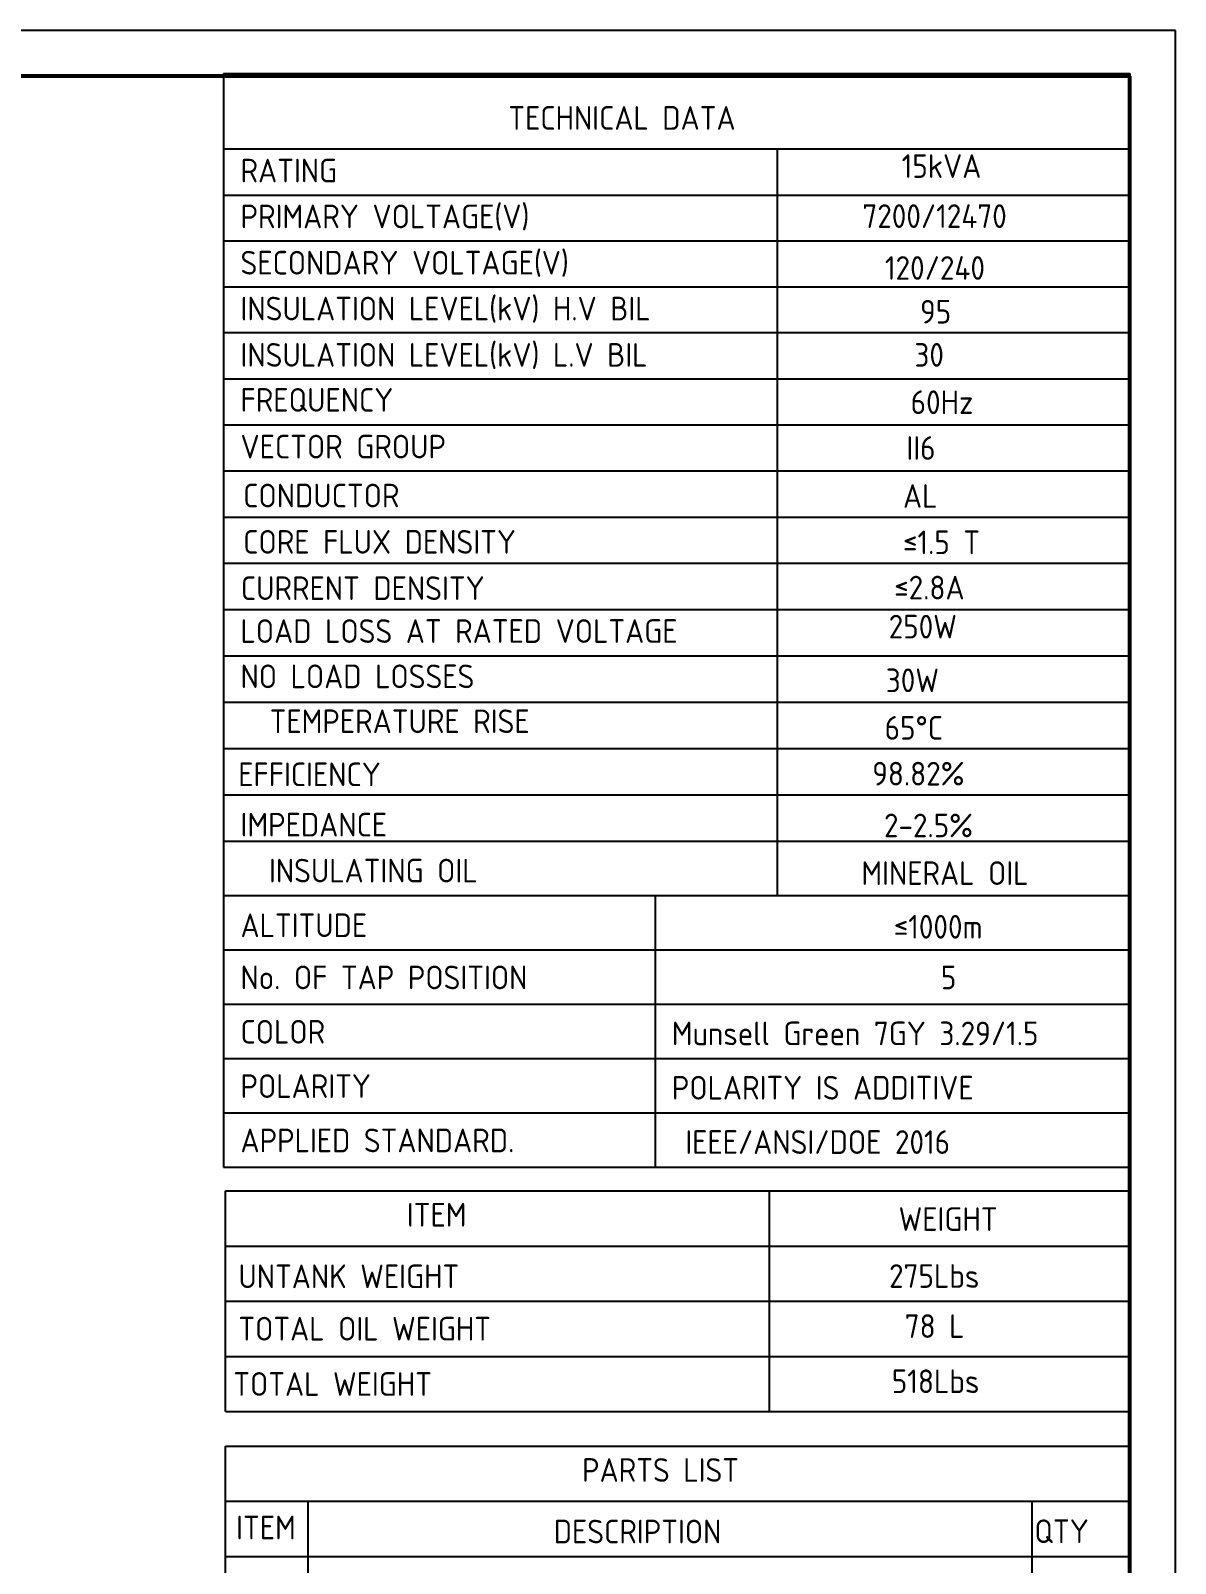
# Model space of a CAD drawing. Header units: millimetres. Extents: x 48582 to 52637, y -8867 to -5728.
# Drawn here: x 51239 to 52372, y -7704 to -6188 of the extents above; entities that cross this region are included whole.
import ezdxf
from ezdxf.enums import TextEntityAlignment as Align

# ---------------------------------------------------------------- set-up
doc = ezdxf.new("R2010")
doc.units = ezdxf.units.MM
doc.header["$LTSCALE"] = 3
doc.layers.add('A', color=3, linetype='Continuous')
doc.layers.add('S', color=254, linetype='Continuous')
doc.layers.add('标注、文本', color=3, linetype='Continuous', lineweight=25)
doc.layers.add('粗实线', color=4, linetype='Continuous', lineweight=53)
doc.styles.add('ST_WIN', font='isocp2.shx', dxfattribs={"bigfont": 'hzdxfst.shx'})

msp = doc.modelspace()

# ---------------------------------------------------------------- linework, layer by layer
at = {"layer": 'A'}
for p, q in [((51857.53, -7312.09), (51857.53, -7043.42)), ((51432.21, -7553.92), (51432.21, -7335.52)), ((51432.21, -7335.52), (52326.42, -7335.52)), ((51970.11, -7553.92), (51970.11, -7335.52)), ((52326.42, -7553.92), (52326.42, -7335.52)), ((51432.21, -7553.92), (52326.42, -7553.92)), ((51432.21, -8461.51), (51432.21, -7587.92)), ((51432.21, -7587.92), (52326.42, -7587.92)), ((52326.42, -8461.51), (52326.42, -7587.92)), ((51432.21, -7642.52), (52326.42, -7642.52)), ((51513.97, -8461.51), (51513.97, -7642.52)), ((52229.81, -8461.51), (52229.81, -7642.52)), ((51432.21, -7697.12), (52326.42, -7697.12))]:
    msp.add_line(p, q, dxfattribs=at)
for points in [[(51429.99, -6230.56), (51429.99, -7312.09)], [(51429.99, -6304.88), (52326.42, -6304.88)], [(51977.73, -6304.88), (51977.73, -7043.42)], [(51429.99, -6350.67), (52326.42, -6350.67)], [(51429.99, -6396.04), (52326.42, -6396.04)], [(51429.99, -6441.41), (52326.42, -6441.41)], [(51429.99, -6486.77), (52326.42, -6486.77)], [(51429.99, -6532.57), (52326.42, -6532.57)], [(51429.99, -6577.93), (52326.42, -6577.93)], [(51429.99, -6623.3), (52326.42, -6623.3)], [(51429.99, -6669.1), (52326.42, -6669.1)], [(51429.99, -6714.89), (52326.42, -6714.89)], [(51429.99, -6760.69), (52326.42, -6760.69)], [(51429.99, -6806.49), (52326.42, -6806.49)], [(51429.99, -6852.29), (52326.42, -6852.29)], [(51429.99, -6898.08), (52326.42, -6898.08)], [(51429.99, -6943.88), (52326.42, -6943.88)], [(51429.99, -6989.68), (52326.42, -6989.68)], [(51429.99, -6989.68), (52326.42, -6989.68)], [(51429.99, -7043.42), (52326.42, -7043.42)], [(51429.99, -7097.15), (52326.42, -7097.15)], [(51429.99, -7097.15), (52016.74, -7097.15)], [(51429.99, -7097.15), (52016.74, -7097.15)], [(51429.99, -7097.15), (52326.42, -7097.15)], [(51429.99, -7150.89), (52326.42, -7150.89)], [(51429.99, -7150.89), (52016.74, -7150.89)], [(51429.99, -7150.89), (52016.74, -7150.89)], [(51429.99, -7150.89), (52326.42, -7150.89)], [(51429.99, -7204.62), (52326.42, -7204.62)], [(51429.99, -7204.62), (52016.74, -7204.62)], [(51429.99, -7204.62), (52016.74, -7204.62)], [(51429.99, -7258.36), (52326.42, -7258.36)], [(51429.99, -7312.09), (52326.42, -7312.09)]]:
    msp.add_lwpolyline(points, dxfattribs=at)
at = {"layer": 'S'}
for p, q in [((51432.21, -7390.12), (52326.42, -7390.12)), ((51432.21, -7444.72), (52326.42, -7444.72)), ((51432.21, -7499.32), (52326.42, -7499.32))]:
    msp.add_line(p, q, dxfattribs=at)
for points in [[(51429.99, -6230.56), (52326.42, -6230.56)], [(52326.42, -6230.56), (52326.42, -6761.56)], [(52326.42, -6989.68), (52326.42, -7096.64)]]:
    msp.add_lwpolyline(points, dxfattribs=at)
at = {"layer": '标注、文本'}
for p, q in [((52371.53, -6188.08), (48582.49, -6188.08)), ((52371.53, -8867.47), (52371.53, -6188.08))]:
    msp.add_line(p, q, dxfattribs=at)
at = {"layer": '粗实线'}
for p, q in [((52326.42, -6233.19), (48808.03, -6233.19)), ((52326.42, -8822.37), (52326.42, -6233.19))]:
    msp.add_line(p, q, dxfattribs=at)

# ---------------------------------------------------------------- texts
at = {"layer": 'S', "style": 'ST_WIN'}
for s, height, p in [('TECHNICAL DATA', 23.3996, (51711.81, -6286.1)), ('RATING', 23.4, (51446.94, -6338.15)), ('15kVA', 23.4, (52100.85, -6333.72)), ('PRIMARY VOLTAGE(V)', 23.3996, (51446.94, -6383.51)), ('SECONDARY VOLTAGE(V)', 23.3996, (51446.94, -6429.31)), ('INSULATION LEVEL(kV) H.V BIL', 23.3996, (51446.94, -6474.67)), ('INSULATION LEVEL(kV) L.V BIL', 23.3996, (51446.94, -6520.47)), ('30', 23.4, (52113.45, -6520.47)), ('FREQUENCY', 23.4, (51446.94, -6564.97)), ('60Hz', 23.4, (52109.76, -6567.3)), ('VECTOR GROUP', 23.3996, (51446.94, -6611.2)), ('II6', 23.4, (52105.51, -6612.54)), ('CONDUCTOR', 23.4, (51449.6, -6659.6)), ('AL', 23.4, (52102.14, -6660.01)), ('CORE FLUX DENSITY', 23.3996, (51449.6, -6705.4)), ('≤1.5 T', 23.4, (52102.14, -6705.81)), ('CURRENT DENSITY', 23.3996, (51447.3, -6751.2)), ('≤2.8A', 23.4, (52093.45, -6750.62)), ('LOAD LOSS AT RATED VOLTAGE', 23.3996, (51446.94, -6793.61)), ('250W', 23.4, (52088.02, -6789.25)), ('NO LOAD LOSSES', 23.3996, (51446.94, -6838.39)), ('30W', 23.4, (52085.15, -6842.34)), ('EFFICIENCY', 23.4, (51444.67, -6935.35)), ('98.82%%%', 23.4, (52071.7, -6934.66)), ('IMPEDANCE', 23.4, (51446.94, -6985.09)), ('2-2.5%%%', 23.4, (52083.34, -6985.85)), ('ALTITUDE', 23.4, (51446.94, -7084.62)), ('≤1000m', 23.4, (52093.01, -7086.08)), ('No. OF TAP POSITION', 23.3996, (51446.9, -7136.19)), ('5', 23.4, (52139.62, -7136.19)), ('COLOR', 23.4, (51446.9, -7189.92)), ('Munsell Green 7GY 3.29/1.5', 23.3996, (51873.51, -7191.54)), ('POLARITY', 23.4, (51446.9, -7243.66)), ('POLARITY IS ADDITIVE', 23.3996, (51873.51, -7245.28)), ('APPLIED STANDARD.', 23.3996, (51446.9, -7297.39)), (' IEEE/ANSI/DOE 2016', 23.3996, (51873.51, -7299.01)), ('ITEM', 23.4, (51611.48, -7370.94)), ('WEIGHT', 23.4, (52097.8, -7375.19)), ('UNTANK WEIGHT', 23.3996, (51444.89, -7431.81)), ('275Lbs', 23.4, (52088.39, -7431.5)), ('TOTAL OIL WEIGHT', 23.3996, (51444.8, -7483.61)), ('TOTAL WEIGHT', 23.3996, (51439.76, -7538.3)), ('PARTS LIST', 23.4, (51784.73, -7623.34)), ('ITEM', 23.4, (51442.61, -7680.2)), ('DESCRIPTION', 23.3996, (51756.7, -7684.21)), ('QTY', 23.4, (52232.1, -7683.9))]:
    msp.add_text(s, height=height, dxfattribs=at).set_placement(p)
for s, p in [('7200/12470', (52133.39, -6383.23)), ('120/240', (52133.76, -6434.5)), ('95', (52134.43, -6477.76)), ('78 L', (52133.39, -7481.02)), ('518Lbs', (52134.43, -7535.61))]:
    msp.add_text(s, height=23.4, dxfattribs=at).set_placement(p, align=Align.CENTER)
for s, p in [('TEMPERATURE RISE ', (51611.01, -6871.12)), ('INSULATING OIL', (51578.26, -7018.83)), ('MINERAL OIL', (52143.62, -7021.28))]:
    msp.add_text(s, height=23.3996, dxfattribs=at).set_placement(p, align=Align.MIDDLE)
msp.add_text('65%%DC', height=23.4, dxfattribs=at).set_placement((52084.01, -6877.65), align=Align.MIDDLE_LEFT)

doc.saveas('drawing.dxf')
